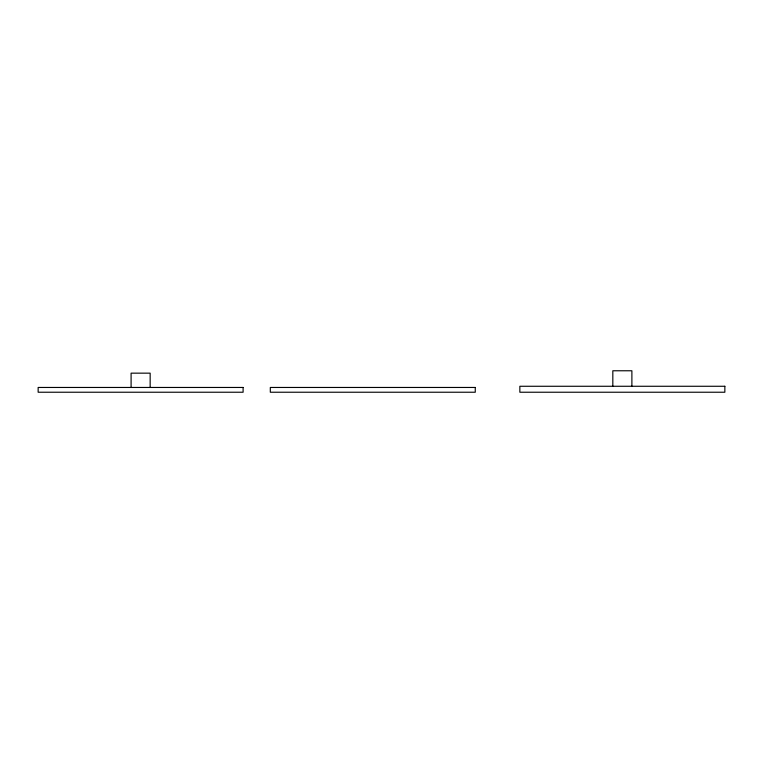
<?xml version="1.0" encoding="UTF-8"?>
<svg xmlns="http://www.w3.org/2000/svg" width="763" height="763" viewBox="0 0 763 763"><rect width="100%" height="100%" fill="white"/><g stroke="black" fill="none" stroke-linecap="round" stroke-linejoin="round"><path stroke-width="1.14" d="M631.888 386.269L631.888 370.77L612.823 370.77L612.823 386.269M150.158 387.461L150.158 373.155L131.093 373.155L131.093 387.461M724.85 386.269L519.851 386.269L519.851 392.23L724.85 392.23L724.85 386.269M243.101 387.461L38.15 387.461L38.15 392.23L243.101 392.23L243.101 387.461M475.263 387.461L270.312 387.461L270.312 392.23L475.263 392.23L475.263 387.461"/></g></svg>
